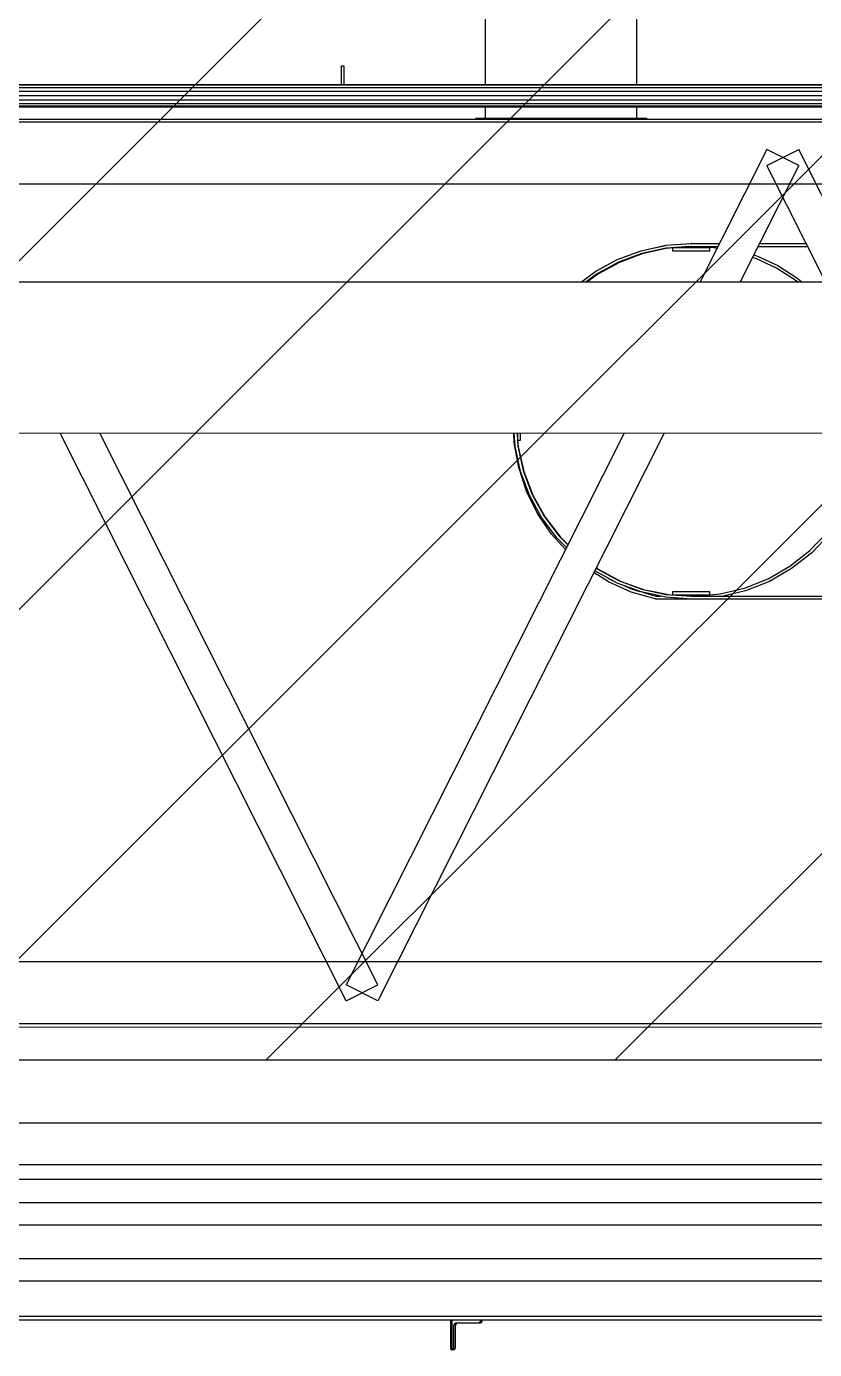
# Model space of a CAD drawing. Header units: metres. Extents: x 0 to 63075, y 0 to 44550.
# Drawn here: x 60034.8 to 60288.3, y 36471.5 to 36897.4 of the extents above; entities that cross this region are included whole.
import ezdxf

# ---------------------------------------------------------------- set-up
doc = ezdxf.new("R2010")
doc.units = ezdxf.units.M
doc.header["$LTSCALE"] = 75
for name, color, linetype in [('AI-Hatch mob', 7, 'Continuous'), ('GSB', 7, 'Continuous'), ('ML6', 1, 'Continuous'), ('SDM', 7, 'Continuous'), ('SL1', 8, 'Continuous')]:
    doc.layers.add(name, color=color, linetype=linetype)

# ---------------------------------------------------------------- blocks, each defined once
blk = doc.blocks.new('A$C6bae614f')
at = {"layer": 'SL1'}
for p, q in [((414929.1, 20400.3), (414929.2, 21650.8)), ((415253, 20400.3), (415253, 21650.8)), ((414619.6, 20439.4), (414619.6, 20400.3)), ((414626, 20439.4), (414619.6, 20439.4)), ((414626, 20400.3), (414626, 20439.4)), ((411347.6, 20400.4), (417991.6, 20400.2)), ((417991.6, 20398.4), (411347.6, 20398.6)), ((417991.6, 20393.1), (411347.6, 20393.3)), ((416193, 20385.2), (411347.6, 20385.4)), ((416193, 20375.9), (411347.6, 20376)), ((416193, 20366.5), (411347.6, 20366.7)), ((416193, 20358.6), (411347.6, 20358.8)), ((415989.3, 20353.3), (411347.6, 20353.5)), ((415972.8, 20351.5), (411347.6, 20351.6)), ((414929.1, 20327.6), (414929.1, 20351.5)), ((415253, 20327.6), (415253, 20351.5)), ((418131.6, 20319.3), (411162.5, 20319.5)), ((411197.6, 20326), (415859.1, 20325.9)), ((414908.5, 20327.6), (415091, 20327.6)), ((414908.5, 20327.6), (414908.5, 20325.9)), ((415091, 20327.6), (415273.6, 20327.6)), ((415273.6, 20327.6), (415273.6, 20325.9)), ((415531.8, 20260.5), (415389.1, 19976.9)), ((415599.9, 20226.3), (415531.8, 20260.5)), ((415531.8, 20226.3), (415599.9, 20260.5)), ((415742.6, 19976.9), (415599.9, 20260.5)), ((415599.9, 20226.3), (415474.4, 19976.9)), ((415657.3, 19976.9), (415531.8, 20226.3)), ((418131.6, 20186.3), (411162.5, 20186.5)), ((415262.2, 20043.9), (415315.4, 20055.4)), ((415281.1, 20048), (415314.5, 20055.3)), ((415314.5, 20055.3), (415315, 20055.4)), ((415315.4, 20055.4), (415369.6, 20059.3)), ((415363.5, 20052.6), (415316.2, 20048.6)), ((415369.6, 20053), (415316.3, 20049.2)), ((415336, 20056.9), (415368.6, 20059.3)), ((415362.9, 20058.8), (415368.5, 20059.3)), ((415368.5, 20059.3), (415369.4, 20059.3)), ((415369.6, 20059.3), (415368.6, 20059.3)), ((415369.4, 20059.3), (415430.5, 20059.3)), ((415370.6, 20059.3), (415369.6, 20059.3)), ((415369.6, 20053), (415427.4, 20053)), ((415370.6, 20059.3), (415370.8, 20059.3)), ((415417.9, 20050.1), (415370.8, 20053)), ((415425.2, 20048.7), (415417.9, 20050.1)), ((415512.7, 20053), (415619, 20053)), ((415515.8, 20059.3), (415615.9, 20059.3)), ((415163.5, 19998.8), (415211.3, 20024.9)), ((415174.7, 20004.9), (415210.9, 20024.7)), ((415210.9, 20024.7), (415211.1, 20024.8)), ((415211.3, 20024.9), (415262.2, 20043.9)), ((415264, 20037.8), (415213.9, 20019.1)), ((415264.9, 20037.1), (415215.7, 20018.5)), ((415227.3, 20030.8), (415261.6, 20043.7)), ((415261.6, 20043.7), (415262, 20043.8)), ((415316.3, 20049.2), (415264, 20037.8)), ((415316.2, 20048.6), (415264.9, 20037.1)), ((415329.6, 20049.7), (415329.6, 20043.4)), ((415409.6, 20049.7), (415329.6, 20049.7)), ((415329.6, 20043.4), (415409.6, 20043.4)), ((415409.6, 20043.4), (415409.6, 20049.7)), ((415509.4, 20026.5), (415500.8, 20029.4)), ((415503.6, 20035), (415511.8, 20032.4)), ((415552.3, 20006.3), (415509.4, 20026.5)), ((415511.8, 20032.4), (415555.3, 20011.9)), ((415134.3, 19976.9), (415163.5, 19998.8)), ((415134.3, 19976.9), (415163.3, 19998.7)), ((415166.9, 19993.5), (415144.8, 19976.9)), ((415169.5, 19993.3), (415147.5, 19976.9)), ((415163.3, 19998.7), (415163.5, 19998.8)), ((415213.9, 20019.1), (415166.9, 19993.5)), ((415215.7, 20018.5), (415169.5, 19993.3)), ((415592.3, 19980.9), (415552.3, 20006.3)), ((415555.3, 20011.9), (415596, 19986)), ((413065.7, 19977), (415966.2, 19976.9)), ((415597.1, 19976.9), (415592.3, 19980.9)), ((415596, 19986), (415606.9, 19976.9)), ((413065.7, 19653.2), (415966.2, 19653.1)), ((414630.5, 18435.8), (414017.8, 19653.1)), ((414698.6, 18470.1), (414103.1, 19653.1)), ((415226, 19653.1), (414630.5, 18470.1)), ((415311.4, 19653.1), (414698.6, 18435.8)), ((414990.7, 19632.1), (414989.9, 19653.1)), ((414992.3, 19623.9), (414990.2, 19653.1)), ((414996.5, 19653.1), (414998.5, 19624.8)), ((414996.6, 19653.1), (414997.5, 19641.9)), ((414997.5, 19653.1), (414997.5, 19639.7)), ((415003.8, 19637.9), (415003.8, 19653.1)), ((415000.2, 19579.5), (414990.7, 19632.1)), ((414997.6, 19637.9), (415003.8, 19637.9)), ((414997.8, 19637.9), (414998.9, 19623.3)), ((414998.5, 19624.8), (415009.9, 19572.6)), ((415003.9, 19570.8), (414992.3, 19623.9)), ((414998.9, 19623.3), (415010.8, 19570.5)), ((415016.9, 19528.7), (415000.2, 19579.5)), ((415022.9, 19519.8), (415003.9, 19570.8)), ((415009.9, 19572.6), (415028.6, 19522.5)), ((415010.8, 19570.5), (415030.2, 19520)), ((415040.4, 19480.7), (415016.9, 19528.7)), ((415048.9, 19472.1), (415022.9, 19519.8)), ((415028.6, 19522.5), (415054.2, 19475.5)), ((415030.2, 19520), (415056.6, 19472.8)), ((415070.4, 19436.5), (415040.4, 19480.7)), ((415081.5, 19428.6), (415048.9, 19472.1)), ((415054.2, 19475.5), (415086.3, 19432.7)), ((415056.6, 19472.8), (415089.4, 19429.9)), ((415100.3, 19403.3), (415070.4, 19436.5)), ((415102.5, 19407.6), (415081.5, 19428.6)), ((415086.3, 19432.7), (415105.4, 19413.5)), ((415089.4, 19429.9), (415105.7, 19414)), ((415623.8, 19401.1), (415661.1, 19440.2)), ((415665.9, 19436.2), (415628, 19396.4)), ((415581.2, 19367.7), (415623.8, 19401.1)), ((415628, 19396.4), (415584.8, 19362.5)), ((415192.4, 19334), (415160.7, 19353.9)), ((415163.5, 19357.5), (415162.8, 19358)), ((415211.2, 19331.5), (415163.5, 19357.5)), ((415165.7, 19363.7), (415166.9, 19362.8)), ((415166.1, 19364.5), (415171.8, 19360.3)), ((415166.9, 19362.8), (415213.9, 19337.2)), ((415171.8, 19360.3), (415219.7, 19335)), ((415189, 19343.6), (415195.4, 19339.6)), ((415534.4, 19340.7), (415581.2, 19367.7)), ((415584.8, 19362.5), (415537.1, 19335.1)), ((415241.2, 19312.2), (415192.4, 19334)), ((415195.4, 19339.6), (415200.6, 19337.3)), ((415262.2, 19312.5), (415211.2, 19331.5)), ((415213.9, 19337.2), (415264, 19318.5)), ((415219.7, 19335), (415269.6, 19317.3)), ((415225.5, 19326.1), (415243.4, 19318.1)), ((415243.4, 19318.1), (415259.3, 19313.5)), ((415264, 19318.5), (415316.2, 19307.1)), ((415278.9, 19315.3), (415321.2, 19306.8)), ((415431.5, 19308.2), (415484.1, 19320.8)), ((415486, 19314.8), (415437.9, 19303.3)), ((415484.1, 19320.8), (415534.4, 19340.7)), ((415537.1, 19335.1), (415486, 19314.8)), ((415292.6, 19297.4), (415241.2, 19312.2)), ((415315.3, 19300.9), (415262.2, 19312.5)), ((415265.6, 19311.7), (415293.9, 19303.5)), ((415268.9, 19310.8), (415267.9, 19311.2)), ((415277.6, 19309.1), (415268.9, 19310.8)), ((415294.2, 19297), (415292.6, 19297.4)), ((415294.9, 19303.3), (415293.9, 19303.5)), ((415369.6, 19297), (415294.2, 19297)), ((415294.9, 19303.3), (415304.2, 19303.3)), ((415369.6, 19297), (415315.3, 19300.9)), ((415316.2, 19307.1), (415369.6, 19303.3)), ((415329.6, 19312.5), (415329.6, 19306.2)), ((415409.6, 19312.5), (415329.6, 19312.5)), ((415329.6, 19306.2), (415409.6, 19306.2)), ((415341.2, 19305.3), (415377.6, 19303.4)), ((415369.6, 19303.3), (415824.6, 19303.3)), ((415824.6, 19297), (415369.6, 19297)), ((415377.6, 19303.4), (415408.9, 19306.2)), ((415409.6, 19306.2), (415409.6, 19312.5)), ((415409.6, 19306.3), (415431.5, 19308.2)), ((418131.5, 18519.3), (411207.5, 18519.5)), ((414698.6, 18435.8), (414630.5, 18470.1)), ((414630.5, 18435.8), (414698.6, 18470.1)), ((418131.5, 18386.3), (411207.5, 18386.5)), ((411260.9, 18380), (415859, 18379.9)), ((411425.2, 18174.5), (418219.5, 18174.3)), ((411425.2, 18085.6), (418219.5, 18085.4)), ((421469.5, 18052.7), (411669.5, 18053)), ((411454.8, 18004.2), (418219.5, 18003.9)), ((411454.8, 17955.9), (418219.5, 17955.7)), ((411119.5, 17884.2), (418219.5, 17883.9)), ((411119.5, 17835.9), (418219.5, 17835.7)), ((411979.3, 17760.1), (418780.6, 17759.9)), ((411979.3, 17752.1), (418780.6, 17751.9)), ((414854.4, 17688.6), (414854.4, 17752.1)), ((414857.7, 17688.6), (414857.7, 17752.1)), ((414860.8, 17739.4), (414860.8, 17691.7)), ((414864, 17739.4), (414864, 17691.7)), ((414867.1, 17745.7), (414918, 17745.7)), ((414918, 17752.1), (414918, 17748.9)), ((414921.2, 17752.1), (414921.2, 17748.9)), ((414854.4, 17688.6), (414860.9, 17688.6))]:
    blk.add_line(p, q, dxfattribs=at)
for centre, radius, start, end in [((414870.4, 17739.4), 6.35, 89.9981, 179.9981), ((414918, 17748.9), 3.17, 269.998, 359.9981), ((414860.9, 17691.7), 3.17, 269.998, 359.9981)]:
    blk.add_arc(centre, radius, start, end, dxfattribs=at)
for centre, major_axis, start_param, end_param in [((414867.1, 17739.4), (-6.36, 0), 4.712389, 6.283185), ((414914.8, 17748.9), (-3.17, 0), 1.570796, 3.141593), ((414914.8, 17748.9), (3.17, 0), 4.712389, 6.283185), ((414857.6, 17691.7), (-3.17, 0), 1.590292, 3.141592), ((414857.6, 17691.7), (3.17, 0), 4.731885, 6.283185), ((414857.6, 17691.7), (-3.17, 0), 1.590292, 3.141593)]:
    blk.add_ellipse(centre, major_axis=major_axis, ratio=0.999159, start_param=start_param, end_param=end_param, dxfattribs=at)
blk = doc.blocks.new('zw$15D4')
at = {"layer": 'ML6', "xscale": 0.2502808837766805, "yscale": 0.2502808837766805, "zscale": 0.2502808837766805}
blk.add_blockref('A$C6bae614f', (-85544.74, -3177.34), dxfattribs=at)

msp = doc.modelspace()

# ---------------------------------------------------------------- hatches: boundary and pattern name
at = {"layer": 'AI-Hatch mob'}
h = msp.add_hatch(dxfattribs=at)
h.set_pattern_fill('ANSI31', color=256, scale=25)
h.set_pattern_definition([(45, (-4687.55, -59.206), (-56.1266, 56.1266), [])])
h.paths.add_polyline_path([(60745.61, 38156.14), (59935.7, 38156.14), (59935.7, 36564.59), (60745.61, 36564.59)])

# ---------------------------------------------------------------- linework, layer by layer
at = {"layer": 'SDM'}
msp.add_lwpolyline([(59935.7, 38156.14), (60745.61, 38156.14), (60745.61, 36564.59), (59935.7, 36564.59)], close=True, dxfattribs=at)

# ---------------------------------------------------------------- block references
at = {"layer": 'GSB', "xscale": 0.6000000000000068, "yscale": 0.6000000000000068, "zscale": 0.6000000000000068}
msp.add_blockref('zw$15D4', (49200, 35721.63), dxfattribs=at)

doc.saveas('drawing.dxf')
